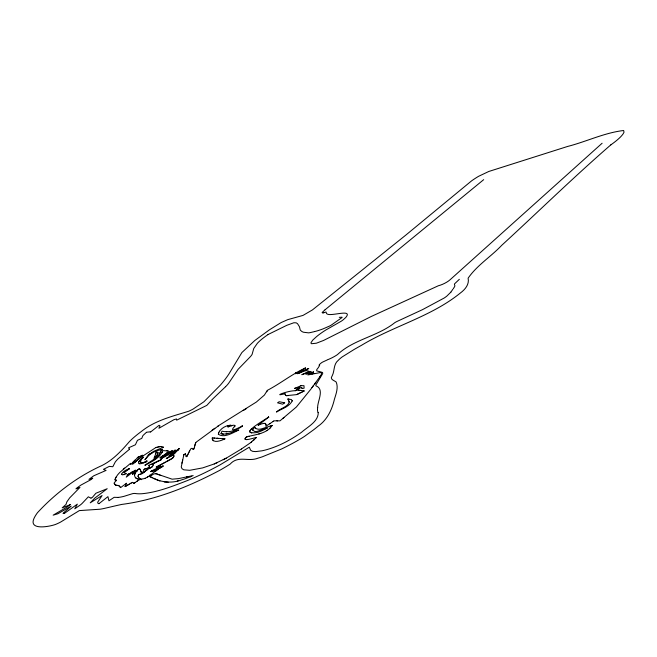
<?xml version="1.0" encoding="UTF-8"?>
<svg xmlns="http://www.w3.org/2000/svg" width="657" height="657" viewBox="0 0 657 657"><rect width="100%" height="100%" fill="white"/><g stroke="black" fill="none" stroke-linecap="round" stroke-linejoin="round"><path stroke-width="0.99" d="M453.289 288.661L454.151 287.396A26.822 6.964 -26.6 0 0 454.496 286.797L454.636 286.526A12.458 3.244 -26.5 0 0 454.693 285.212L454.472 284.514A7.473 1.938 -26.2 0 1 454.603 283.824L459.342 279.307M147.004 460.902C141.271 464.466 137.658 462.429 143.481 457.165C141.945 458.2 135.424 463.678 140.335 463.743C141.083 464.056 150.478 460.081 145.657 461.493M140.311 462.224L140.787 460.697M268.606 417.138L268.508 417.113A9.986 2.825 -29.3 0 0 268.68 417.154L258.053 425.268C260.353 424.414 267.407 420.891 265.839 426.319L274.1 420.825L279.972 420.858L296.406 406.97L310.695 389.379L321.076 375.065L321.503 372.962A10.964 3.006 -28.6 0 0 320.682 372.494L307.846 374.942L313.52 371.895L305.875 374.359L310.983 371.386L301.834 374.695L309.16 371.361C305.71 369.062 301.144 372.93 297.547 373.718L308.765 368.511L295.502 373.767L305.513 368.117M295.313 390.726L300.922 387.54L302.524 388.501L304.109 388.139L303.977 385.684L301.078 385.675L294.459 388.525L299.682 387.293L295.313 390.726C287.06 390.677 271.694 397.198 284.924 393.707M175.945 451.006L179.418 448.526L174.811 453.231L166.262 458.561L173.653 454.907L173.883 456.352L173.161 457.51A7.498 2.004 -30.8 0 1 172.643 458.052L160.735 464.704M241.398 449.018L251.163 442.301L256.542 437.463C255.072 437.365 240.905 442.744 246.465 436.88C255.45 434.491 266.561 433.932 272.236 425.44L261.158 428.98A21.681 6.192 -29.4 0 1 257.971 429.177L255.754 428.553L254.53 427.091L252.543 429.933L254.629 431.452A16.129 4.615 -29.5 0 0 257.002 431.394L267.374 428.011L261.732 430.836A15.719 4.5 -29.6 0 1 256.846 432.544C237.087 434.942 265.781 419.503 268.467 417.105M173.916 456.114L173.563 457.017M322.242 312.642L322.48 312.206A17.32 4.032 -27.8 0 1 323.088 311.599L324.919 309.915M244.979 438.81L245.069 439.344M212.293 437.923C212.556 444.116 221.631 440.51 224.932 438.827L212.293 437.923L212.293 439.361M292.258 401.008L291.347 399.522L287.569 399.021C293.449 405.377 279.529 408.334 276.482 412.062C281.796 408.621 289.515 406.823 292.299 400.671M121.405 474.165L122.448 474.871L126.686 473.754L123.853 472.621L129.33 468.704C126.3 469.681 122.539 471.504 121.438 474.576M317.627 407.488C317.561 400.86 324.747 389.256 315.943 385.807A12.959 3.646 -28.4 0 1 315.935 384.846L322.669 373.636A19.439 5.322 -28.7 0 0 322.488 372.478L319.77 371.64A36.743 9.904 -28 0 1 319.187 371.566L316.707 370.86L316.715 369.784A9.272 2.513 -28.3 0 1 316.904 369.472L317.224 369.004A15.587 4.229 -28.3 0 1 318.177 367.838L319.647 365.423M171.502 454.168L169.071 455.901L174.253 451.704L175.288 449.946L165.293 456.541L160.965 458.504L170.122 452.944L172.224 450.472L159.873 457.962L167.568 452.418A7.334 1.922 -30.7 0 0 168.102 451.844L168.611 450.957L162.854 450.636C159.815 458.069 151.841 461.814 145.033 465.148L156.76 457.461L159.199 454.644L160.669 451.277L162.599 449.314L156.924 450.661L152.49 452.624L148.696 455.547L144.942 459.793L148.359 454.973L153.771 451.26L163.437 447.22L160.694 446.505L157.524 447.121M194.447 447.228L193.93 448.846M194.809 445.438L195.786 442.629M194.382 447.532L195.63 442.826A4.476 1.207 -30.3 0 1 196.459 441.956L219.504 425.087L256.353 402.043L264.401 395.071L267.325 390.365C280.375 383.589 292.234 373.94 305.439 367.969M142.331 472.539L141.452 472.769L140.27 469.656A36.078 9.395 -31.5 0 0 139.974 469.287L139.374 468.655L136.672 470.593A45.169 12.237 -31.1 0 0 135.785 471.241L132.468 474.264L137.362 470.699C132.509 473.96 134.324 478.781 139.407 479.602L139.062 479.84M241.398 449.018L226.254 458.143L214.239 463.949L202.726 467.883L189.709 470.305L183.796 469.829L182.046 468.737L181.25 466.963L183.886 454.57L185.471 453.962M183.746 455.17L183.985 454.521M182.679 460.031L182.391 461.271M182.235 461.896L181.907 463.169M235.066 425.728C233.761 424.036 229.991 426.763 227.913 426.853L230.829 425.079L227.133 425.802A16.565 4.542 -30 0 0 226.148 426.188C222.583 427.51 218.97 430.475 218.379 434.302C224.489 438.342 232.939 432.651 238.828 430.031C233.186 431.279 226.747 435.575 221.023 433.604L221.967 431.181C229.227 432.897 236.651 430.475 242.449 425.991C238.54 427.847 227.749 433.677 234.968 425.95M161.285 459.728L152.679 463.973C154.641 467.283 148.597 468.186 146.922 469.911A4.369 1.166 -31.1 0 0 146.174 470.42L142.668 473.393L138.545 474.6A42.056 10.955 -31.6 0 1 138.422 475.126L138.126 476.571L139.12 478.017A96.021 25.976 -30 0 0 139.925 478.846C148.071 480.431 155.011 469.188 162.46 466.593M138.29 475.602L138.422 475.126A43.001 11.202 -31.7 0 0 138.545 474.6L139.046 474.535M218.617 432.659L218.379 434.302M249.561 431.304L249.865 430.598M154.411 457.453L154.691 456.656M154.28 457.855L154.14 458.257C155.553 457.288 160.505 451.975 156.267 452.131L154.14 458.257L156.243 456.147A16.359 4.221 -30.9 0 0 157.54 454.381M156.267 452.131L155.898 453.19M157.795 453.888L157.951 452.468M159.955 453.149L160.275 452.344M141.239 472.169C142.216 474.297 143.908 470.494 144.146 469.27L149.788 467.447L149.459 466.601M143.998 469.64L144.524 469.147M319.245 365.037L319.491 364.61A6.611 1.774 -28.3 0 1 320.238 363.789L321.322 362.902A4.484 1.199 -28.3 0 1 322.546 362.114L327.572 359.798M139.407 479.602L133.798 483.445L132.509 482.304L125.109 486.591L126.522 483.215L120.65 487.609L119.245 486.057A77.312 20.088 -32.4 0 0 118.892 485.745A17.928 4.706 -31.7 0 0 117.94 485.424L115.689 485.145A28.867 7.564 -31.1 0 1 115.304 484.866L114.072 483.117L116.322 480.283L114.663 479.758L117.324 475.241A31.084 8.098 -31 0 1 119.944 472.293L130.513 463.366L130.85 464.458L138.134 457.132L142.733 455.268L132.566 464.162L140.409 457.863A31.766 8.303 -30.8 0 1 143.867 455.358L155.89 447.532L157.524 447.121M116.19 480.735L116.19 479.988L115.418 479.758M125.282 486.172L125.109 486.591M126.234 483.913L126.201 483.462M134.406 475.003L135.367 473.163M160.563 451.474L162.008 449.897M266.791 391.777L267.112 391.046M172.216 450.899L170.122 452.944M162.008 452.607L162.509 451.622M188.025 454.118L186.793 456.525L186.145 456.418M186.793 456.525L190.702 448.895L191.975 448.255L192.756 449.035M189.733 450.784L189.002 452.205M145.263 459.194L145.591 458.586M252.781 429.21L252.559 430.039M159.199 454.644L159.602 453.913M127.877 474.354L126.267 477.146L135.334 470.198L127.68 474.707M115.468 478.009L116.002 477.105M310.901 371.509L310.408 371.591M234.82 426.204L234.418 426.787M245.16 438.441L245.472 437.989M450.817 292.193L452.845 289.294M138.799 461.789L139.998 460.294M313.036 372.585L313.52 371.895M314.547 384.107L315.803 382.382M319.507 377.249L320.739 375.549M311.993 387.605L313.282 385.856M219.257 431.6L219.586 431.164M146.232 461.83L143.333 462.873M146.84 461.099L146.347 461.699M450.842 292.168L446.793 296.135A17.09 4.492 -26.6 0 1 444.247 297.982L422.517 309.644L397.165 321.38A6.562 1.757 -27.2 0 0 394.767 322.686C377.586 336.425 353.63 339.382 337.46 354.599A13.156 3.482 -28.1 0 1 330.873 358.336L328.106 359.568M177.719 450.636L178.334 449.946M132.377 462.857L133.486 461.69M245.907 437.472L247.336 436.675M133.856 461.304L134.964 460.155M132.665 474.058L132.854 473.869A37.334 9.527 -31.4 0 0 133.322 473.377M269.46 428.668L270.052 428.085M225.565 386.71L214.609 397.157A85.936 22.387 -28.9 0 0 212.121 399.628L206.824 405.377L176.659 420.168L176.495 418.969L173.965 419.675L158.887 428.29L160.004 425.835L159.15 425.26L150.494 432.084A17.575 4.262 -30.2 0 1 150.264 431.994M254.259 439.582L253.142 440.617M148.359 454.973L149.574 453.921M167.371 452.607L166.747 453.141M325.043 309.8L483.683 179.657M602.116 143.242L450.02 279.816A9.132 2.316 -26.4 0 1 438.457 285.713L371.18 316.518L323.597 340.433L316.403 343.2L311.59 343.718A11.563 2.874 -28.1 0 1 310.999 342.691L312.748 340.096L316.641 336.548A34.796 8.763 -27.9 0 1 320.641 333.477L322.768 331.99A26.428 6.611 -27.9 0 1 325.962 329.929L341.139 321.273A11.005 2.669 -27.8 0 0 343.053 319.91L345.492 317.725A25.155 6.061 -28 0 0 346.305 316.83C352.3 308.847 330.676 316.658 327.17 313.989A17.296 4.041 -27.7 0 1 326.513 313.455L326.044 312.001L323.761 312.757M134.471 462.495L135.104 461.937M137.297 457.822L137.724 457.461M251.023 429.308L251.598 428.807M123.311 469.139L124.592 468.039M610.87 144.827C573.512 177.218 538.214 211.85 501.784 245.266C491.042 256.608 476.982 265.297 468.121 278.174C469.476 284.391 465.14 289.491 460.36 293.014C431.181 316.715 393.486 325.954 361.564 345.27A212.54 68.139 -27.5 0 0 354.197 349.425L342.207 356.907A16.556 4.533 -28 0 0 338.24 360.348C333.354 364.224 334.791 370.581 332.302 375.574C329.321 379.491 333.838 380.198 336.146 381.98C338.569 387.548 336.064 393.83 334.405 399.316C331.933 409.754 327.186 419.946 318.087 426.212A72.056 21.188 -29.5 0 1 313.586 429.826L304.634 436.297A33.926 10.282 -29.4 0 1 300.668 438.802L296.775 441.052A89.935 26.05 -29.3 0 1 292.644 443.327L291.182 444.107A77.863 22.765 -29.3 0 1 281.516 449.002L262.094 456.894A76.803 22.535 -29.2 0 1 257.963 458.175C248.256 462.101 238.171 455.096 230.131 464.121A65.076 18.421 -30.4 0 1 225.137 467.193A74.274 20.876 -30.3 0 1 219.816 470.289C189.068 486.484 156.489 499.92 121.8 504.412A789.402 229.055 -40.6 0 0 113.973 506.169L103.749 508.543A85.205 22.445 -30.9 0 1 100.069 509.216L79.341 510.596L60.649 522.044A17.049 4.369 -32.2 0 1 55.377 524.483C49.554 526.618 28.029 530.79 34.156 518.061A71.424 18.125 -31.6 0 1 37.457 512.715C54.909 493.826 76.146 477.631 99.503 466.651C111.526 461.51 120.814 451.581 129.215 441.824A41.054 10.101 -30.4 0 1 132.156 438.95A39.962 9.83 -30.4 0 1 134.964 436.494L137.198 434.663A47.674 11.793 -30.4 0 1 141.222 431.583C154.995 420.423 172.339 416.341 188.764 411.225A20.622 4.985 -29.8 0 0 192.936 409.171L203.933 401.747L220.432 385.051A139.062 30.986 -30.5 0 0 222.895 382.136A167.395 36.726 -30.7 0 0 228.965 373.899L241.883 352.554L254.817 340.49L269.452 329.806L281.18 322.538L287.75 319.647L303.008 315.409L312.412 309.932L405.771 235.14L471.512 180.921A34.681 6.685 -25.8 0 1 478.518 176.347L488.792 171.477L567.566 146.462C586.29 141.69 604.481 132.73 623.641 130.505L624.027 132.188L623.164 133.79A56.017 11.268 -24.9 0 1 610.838 144.852M145.797 470.716L143.891 472.58M282.6 418.64L283.939 417.532M171.863 458.75L172.643 458.052A7.859 2.102 -30.8 0 0 173.161 457.51M149.385 475.578L150.034 475.052M251.574 441.972L250.728 442.629M134.513 472.202L134.636 472.104A22.732 6.053 -31.1 0 1 135.498 471.455M132.016 472.744L133.125 471.89M134.784 470.626L135.334 470.207M129.569 449.183L118.022 458.865A31.741 7.966 -30.8 0 0 115.238 462.035L112.823 466.733L109.325 466.38L103.428 469.344L106.081 470.404L93.762 475.791L88.95 479.364L92.744 478.206L90.88 479.684L81.033 485.03L76.902 487.954L75.982 488.857L79.957 487.404L69.683 497.875L66.866 501.866L66.02 504.436L62.218 507.853L68.919 505.225A51.55 13.452 -32.3 0 1 70.513 504.42L68.09 506.26A11.194 2.809 -32 0 1 65.815 507.754L53.16 515.154L57.808 513.79L71.161 506.128L62.998 513.396L64.238 513.388M160.686 457.321L161.515 456.705M173.99 453.847L174.811 453.231M134.069 473.097L133.305 473.656M136.13 471.595L135.457 472.087M138.134 457.132L138.931 456.582M136.976 470.379L137.576 469.944M137.871 469.73L139.374 468.655L139.916 469.213M64.419 513.388L77.321 504.157L74.775 508.797L80.524 504.814A10.372 2.653 -31.9 0 0 82.199 503.344L88.342 496.807L90.921 498.154M169.071 455.901L178.696 449.043M153.681 459.801L154.855 458.98M151.315 475.463L149.788 476.563C159.602 482.057 171.066 484.037 181.833 479.799A42.73 12.023 -30.5 0 0 185.693 478.542L193.166 475.561L178.564 478.6L172.126 479.183L156.292 473.771L154.461 473.796A2.924 0.797 -31.1 0 0 153.114 474.354L149.788 476.563L150.437 476.842M128.526 469.262L128.944 468.975M152.194 466.716L151.118 467.431M161.942 456.41L162.796 455.827M127.63 469.878L128.09 469.566M126.259 470.831L126.711 470.519M136.681 481.466L137.362 480.998M135.293 482.427L133.798 483.445L133.387 483.076M158.28 469.427L157.442 469.993M159.536 468.581L160.784 467.727M162.041 466.881L163.289 466.027L162.788 465.895M217.615 426.36L218.559 425.728M156.604 470.56L155.758 471.126M147.316 477.048L148.014 476.58M164.505 454.685L164.923 454.406M241.48 426.631L242.441 425.991L241.579 426.401M269.608 423.814L270.117 423.478M273.098 421.49L273.599 421.162M266.849 430.68L267.547 430.22M154.888 471.693L155.323 471.406M151.504 453.256L152.49 452.624M246.613 408.49L243.23 410.568M304.577 368.487L305.234 368.092M228.398 426.549L228.932 426.229M162.977 456.081L163.757 455.613M165.301 454.677L166.073 454.201M169.161 452.336L169.925 451.868M149.582 468.359L150.412 467.866M171.288 459.161L170.163 459.777M125.635 486.287L127.614 485.137M128.09 484.866L129.454 484.069M130.776 483.297L131.211 483.051M167.321 457.986L168.356 457.403M132.008 472.054L132.952 471.529M128.329 474.099L128.78 473.853M131.072 472.572L131.54 472.317M295.453 372.93L296.488 372.363M151.693 471.028L150.634 471.578L153.352 470.897L163.133 465.985M294.459 388.525L295.116 388.172M155.2 469.985L156.037 469.541M223.224 459.744L226.254 458.143M160.144 466.618L160.957 466.191L156.259 467.012L159.823 465.172M157.163 468.17L150.634 471.578L152.12 471.332M158.6 467.423L159.355 467.028M165.4 462.29L163.519 463.267M152.802 470.445L153.377 470.149M154.567 469.525L155.183 469.205M156.481 468.523L160.957 466.191M185.036 453.979L185.422 453.782L186.243 456.796M162.583 463.752L158.017 466.1M91.109 498.055L92.35 497.415L95.881 493.259L107.206 488.718L94.764 498.146L90.223 502.835L102.073 495.55L97.77 502.088A14.216 3.77 -31.7 0 0 97.992 503.27L98.846 503.738M142.668 473.393L141.813 473.804M194.004 448.805L193.018 449.298L193.437 449.092M144.556 478.608L145.222 478.271M267.859 334.618L286.805 325.305L293.86 322.751L296.176 322.833L297.522 323.671L299.469 326.767L300.109 329.51A43.165 10.159 -27.7 0 0 300.528 330.356L301.768 331.415A93.869 22.018 -27.2 0 0 303.419 332.22L308.511 332.853A22.847 5.445 -28 0 0 310.268 332.598L314.177 331.686M166.722 458.34L167.182 458.11M154.912 462.873L152.679 463.973M170.401 456.516L170.861 456.295M303.813 391.145L299.14 393.428A39.494 10.693 -28.7 0 1 297.802 394.069A14.947 4.123 -28.8 0 1 297.284 394.307A11.243 3.113 -28.8 0 1 296.537 394.635L286.378 395.654L285.581 395.309L284.924 393.707M302.787 391.646L303.288 391.4M301.85 392.106L302.302 391.876M303.813 391.145L304.363 390.874L296.89 389.971M300.224 392.902L299.493 393.256A43.97 11.867 -28.7 0 1 297.802 394.069A15.908 4.385 -28.8 0 1 297.284 394.307M300.348 372.42L301.046 372.092M302.45 371.443L303.148 371.115M305.259 370.137L305.957 369.817M149.402 466.462L148.942 465.279L161.384 459.522M150.404 464.598L151.151 464.253M158.165 461.009L158.969 460.639M153.869 470.658L152.49 471.225M312.748 372.708L310.991 373.513M145.033 465.148L146.601 464.433M214.239 463.949L217.212 462.651M161.819 458.151L162.591 457.822M190.004 476.9L191.557 476.259M270.356 426.204L272.236 425.44M227.724 425.588L228.151 425.457M148.769 467.776L147.743 468.104M144.901 469.024L145.994 468.671M149.451 467.554L148.942 465.271M300.487 385.856L301.078 385.675M260.714 433.374L258.817 433.94M231.486 425.785L231.995 425.637M128.805 468.852L129.33 468.704M140.475 474.247L140.927 474.116M227.913 426.853L228.39 426.722M141.107 455.613L142.421 455.317M123.935 474.641L124.551 474.485M314.522 331.596L315.91 331.243A27.397 6.529 -27.9 0 0 319.228 330.241L319.745 330.069A35.281 8.369 -27.8 0 0 323.252 328.796L329.272 326.184A10.069 2.431 -27.9 0 0 331.243 325.125L342.075 317.495A2.883 0.698 -27.8 0 0 341.977 317.208L339.283 317.331M156.555 447.368L155.89 447.532M158.444 446.883L159.815 446.588M311.96 373.989L312.527 373.858M313.635 373.603L314.186 373.472M177.267 480.981L178.351 480.727M248.215 436.478L249.077 436.281M226.033 433.883L227.626 433.53M186.539 476.883L188.206 476.514M263.424 423.461L264.089 423.322M161.031 449.61L162.599 449.314M158.518 466.618L156.259 467.012M146.979 432.175L150.001 431.879A10.775 2.612 -30.6 0 1 150.125 431.936M146.527 432.232L143.193 435.32A10.356 2.513 -30.5 0 0 142.774 435.895L141.781 438.334L137.436 440.354L135.399 444.781L128.501 447.86L129.47 449.059M287.626 395.662L288.374 395.571M246.432 439.582L247.246 439.508M160.275 446.522L160.891 446.505M118.112 497.423L114.129 497.324L108.955 500.79L107.929 496.651L99.289 503.41A1.766 0.468 -31.8 0 1 99.01 503.615M141.312 479.594L141.731 479.569M223.503 434.244L221.023 433.604M168.249 482.189L164.242 481.983M277.656 420.841L276.868 420.841M139.711 463.817L139.038 463.743M116.494 485.285L116.256 485.277A9.009 2.357 -31.3 0 1 115.936 485.236L115.846 485.211M288.234 399.045L288.875 399.07M166.689 450.702L167.363 450.751M155.471 473.648L156.029 473.705M286.378 395.654L286.953 395.695M226.271 431.682L226.731 431.715M224.152 438.777L224.932 438.827M222.583 438.662L223.364 438.72M213.87 438.038L214.667 438.096M217.04 438.268L217.837 438.326M299.116 390.242L298.221 390.135M300.487 390.406L300.947 390.455M299.567 390.291L300.027 390.348M161.252 446.546L161.745 446.661M251.204 432.856L251.762 432.963M157.187 452.049L157.779 452.262M268.82 417.187L268.327 417.072M265.083 423.264L266.011 424.537M163.437 447.22L162.985 447.089M159.01 480.653L159.947 480.99M160.037 475.175L160.866 475.471M158.394 474.568L159.216 474.871M156.793 473.952L157.59 474.264M151.069 477.105L152.325 477.639M137.683 478.715L138.307 478.978M140.968 479.544L139.925 478.846A98.131 26.551 -29.9 0 1 139.12 478.017M158.107 480.283L153.549 478.165M136.41 478.214L135.276 477.631M115.755 485.178L115.689 485.145A26.97 7.063 -31.1 0 1 115.304 484.866L115.221 484.784M213.41 440.79L212.523 439.935M255.754 428.553L254.826 427.674M302.245 388.41L301.653 387.712M114.244 483.552L114.589 484.004M115.065 484.628L114.655 484.094M120.198 487.1L119.245 486.057A78.438 20.375 -32.4 0 0 118.892 485.745A17.764 4.665 -31.7 0 0 117.94 485.424M249.767 432.142L249.545 431.616M289.096 401.131L289.45 402.166M140.319 469.747L140.27 469.656A35.979 9.37 -31.5 0 0 139.982 469.279M152.867 464.318L153.221 465.164M140.82 470.979L141.107 471.775M130.702 463.982L130.513 463.366M173.785 455.473L173.653 454.907M318.259 412.432C318.423 421.671 307.69 426.795 301.596 432.232C291.856 439.188 281.237 445.003 269.83 448.706A45.555 13.526 -29.4 0 1 261.946 450.817L255.68 451.597L252.666 451.351L250.678 450.3L249.299 447.171L220.226 464.77A97.721 26.666 -30.1 0 1 187.04 480.702C172.372 486.32 157.466 492.348 141.674 493.752A80.425 22.001 -30.4 0 1 135.202 493.489L134.997 493.464A15.004 4.131 -31.7 0 0 132.533 493.678L124.23 496.265A40.414 10.824 -31.1 0 1 118.112 497.423M285.401 394.972L285.302 394.266M169.202 460.294A127.22 31.134 -30.2 0 1 166.344 461.797M138.192 476.736A6.225 1.659 -31.1 0 1 138.118 476.481L138.151 476.153A23.102 6.184 -30.9 0 1 138.249 475.75M146.174 470.42A4.287 1.142 -31.1 0 1 146.922 469.911A3.983 1.059 -31.1 0 1 147.365 469.632M142.783 472.301A9.535 2.513 -31.1 0 1 142.512 472.44M135.785 471.241A38.911 10.487 -31.1 0 1 136.672 470.593M268.228 334.429A32.505 7.514 -28.4 0 0 260.632 340.162A34.23 7.917 -28.4 0 0 257.314 343.373L253.75 348.506L252.116 354.328A23.89 5.511 -29.1 0 1 249.98 357.088L238.089 369.333L229.153 382.505A33.737 8.073 -29.7 0 1 225.606 386.694M212.039 430.236A133.363 39.732 -29.7 0 1 214.806 428.29M323.663 312.839A4.755 1.1 -27.9 0 1 322.267 312.633M319.598 365.423A2.899 0.772 -28.3 0 1 319.195 365.054M318.029 412.571A79.908 24.145 -27.6 0 1 317.684 407.471M284.67 402.815L282.691 404.186L277.533 402.823L279.168 401.723L284.67 402.815"/></g></svg>
